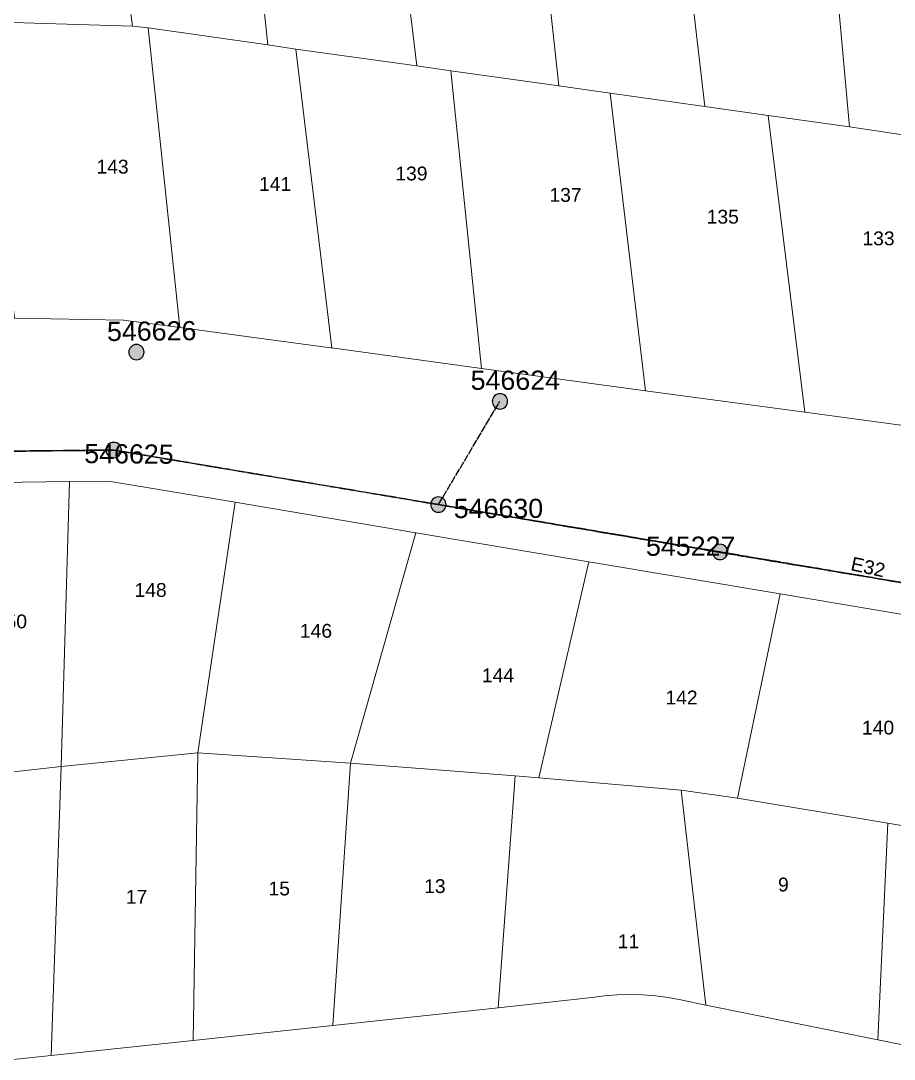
# Model space of a CAD drawing. Header units: metres. Extents: x 311460 to 313373, y 6261260 to 6263889.
# Drawn here: x 312212.9 to 312326.8, y 6262392.1 to 6262527.4 of the extents above; entities that cross this region are included whole.
import ezdxf
from ezdxf.enums import TextEntityAlignment as Align

# ---------------------------------------------------------------- set-up
doc = ezdxf.new("R2010")
doc.units = ezdxf.units.M
doc.linetypes.add('Cable Exist OH', pattern=[1, 1, 0])
doc.layers.get('0').update_dxf_attribs({"color": 6})
doc.layers.add('Cadastre Land Parcels_SP_EXT', color=9, linetype='Continuous', lineweight=5)
doc.layers.add('Cadastre Roads_SP_EXT', color=9, linetype='Continuous', lineweight=5)
for name, color, linetype in [('Mains_HV_EXT', 7, 'Continuous'), ('Mains_LV_EXT', 7, 'Continuous'), ('Mains_SL_EXT', 7, 'Continuous'), ('SupportsOH_SP_TR_HV_LV_SL_EXT', 7, 'Continuous')]:
    doc.layers.add(name, color=color, linetype=linetype)
doc.layers.get('0').freeze()
doc.styles.add('POLE_LABEL', font='arial.ttf')
doc.styles.get("Standard").update_dxf_attribs({"font": 'arial.ttf'})

# ---------------------------------------------------------------- blocks, each defined once
blk = doc.blocks.new('POLE_EXT')
blk.add_hatch(color=256).paths.add_polyline_path([(-1, 0, 1), (1, 0, 1)])
blk.add_lwpolyline([(-1, 0, 1), (1, 0, 1)], format="xyb", close=True)
for tag, height, flags, p in [('pNumber', 2.5, 8, (-17.84, 2.07)), ('OWNED_BY', 0.2, 9, (1.35, -0.4)), ('SPECIAL_USE', 0.2, 9, (1.35, -0.8)), ('STATE', 0.2, 9, (1.35, -1)), ('cLV', 0.2, 9, (1.35, -1.4)), ('PARENT', 0.2, 9, (1.35, -0.6)), ('USAGE', 0.2, 9, (1.35, -1.2)), ('hDepth', 0.2, 9, (1.35, -1.6)), ('hDia', 0.2, 9, (1.35, -1.8)), ('cHV', 0.2, 9, (1.35, -2)), ('LBRACKET', 0.2, 9, (1.35, -2.2)), ('LExisting', 0.2, 9, (1.35, -2.4)), ('LANTNUMBER', 0.2, 9, (1.35, -2.6)), ('LOther', 0.2, 9, (1.35, -2.8)), ('cLinedev', 0.2, 9, (1.35, -3.4)), ('pExisting', 0.2, 9, (1.35, -3.8)), ('LRemove', 0.2, 9, (1.35, -3)), ('LEGEND', 0.2, 9, (1.35, -3.2)), ('LOCATION', 0.2, 9, (1.35, -3.6)), ('PFNUMBER', 0.2, 9, (1.35, -4)), ('pFooting', 0.2, 9, (1.35, -4.4)), ('pNew', 0.2, 9, (1.35, -4.6)), ('pRelocate', 0.2, 9, (1.35, -5)), ('pRemove', 0.2, 9, (1.35, -5.2)), ('pReplace', 0.2, 9, (1.35, -5.4)), ('NEWPFNUMBER', 0.2, 9, (1.35, -4.2)), ('pStay', 0.2, 9, (1.35, -5.6)), ('pType', 0.2, 9, (1.35, -5.8)), ('cspan', 0.2, 9, (1.35, -6)), ('STREETNAME', 0.2, 9, (1.35, -6.2)), ('SUBURB', 0.2, 9, (1.35, -6.4)), ('NOTES', 0.2, 9, (1.35, -6.6)), ('MAINTAINED_BY', 0.2, 9, (1.36, -6.81)), ('OPERATED_BY', 0.2, 9, (1.36, -7.01))]:
    blk.add_attdef(tag, text='', height=height, dxfattribs=dict(flags=flags)).set_placement(p, align=Align.MIDDLE_LEFT)
at = {"style": 'POLE_LABEL'}
for tag, height, flags, p in [('ASSET_NUM', 2.5, 8, (2, 2)), ('STRUCTURE_PLANT_NUMBER', 0.2, 9, (1.35, 0.03)), ('STREET_CODE', 0.2, 9, (1.35, -0.2))]:
    blk.add_attdef(tag, text='', height=height, dxfattribs=dict(at, flags=flags)).set_placement(p, align=Align.MIDDLE_LEFT)
at = {"flags": 1}
blk.add_attdef('Z', (1.35, -7.33), '', height=0.2, dxfattribs=at)

msp = doc.modelspace()

# ---------------------------------------------------------------- linework, layer by layer
at = {"layer": 'Cadastre Land Parcels_SP_EXT', "linetype": 'Continuous'}
for points in [[(312222.38, 6262565.07), (312202.62, 6262567.78), (312205.93, 6262540.58), (312207.56, 6262527.25), (312227.49, 6262526.66), (312222.38, 6262565.07)], [(312241.07, 6262562.51), (312222.38, 6262565.07), (312227.49, 6262526.66), (312229.5, 6262526.42), (312245.12, 6262524.2), (312241.07, 6262562.51)], [(312259.87, 6262559.96), (312241.07, 6262562.51), (312245.12, 6262524.2), (312248.77, 6262523.66), (312264.52, 6262521.48), (312259.87, 6262559.96)], [(312278.87, 6262557.34), (312259.87, 6262559.96), (312264.52, 6262521.48), (312268.97, 6262520.83), (312283.05, 6262518.87), (312278.87, 6262557.34)], [(312297.61, 6262554.76), (312278.87, 6262557.34), (312283.05, 6262518.87), (312289.73, 6262517.92), (312302.07, 6262516.2), (312297.61, 6262554.76)], [(312317.45, 6262552.07), (312297.61, 6262554.76), (312302.07, 6262516.2), (312310.33, 6262515.02), (312320.93, 6262513.54), (312317.45, 6262552.07)], [(312332.33, 6262543.18), (312331.36, 6262543.64), (312330.43, 6262544.16), (312329.54, 6262544.76), (312328.71, 6262545.42), (312327.93, 6262546.15), (312327.22, 6262546.94), (312326.31, 6262547.79), (312325.35, 6262548.58), (312324.33, 6262549.3), (312323.27, 6262549.95), (312322.17, 6262550.53), (312321.03, 6262551.03), (312319.86, 6262551.45), (312318.66, 6262551.8), (312317.45, 6262552.07), (312320.93, 6262513.54), (312331.03, 6262512.03), (312347.54, 6262507.42), (312332.33, 6262543.18)], [(312227.49, 6262526.66), (312207.56, 6262527.25), (312212.1, 6262488.63), (312226.31, 6262488.36), (312233.64, 6262487.4), (312229.5, 6262526.42), (312227.49, 6262526.66)], [(312248.77, 6262523.66), (312245.12, 6262524.2), (312229.5, 6262526.42), (312233.64, 6262487.4), (312253.29, 6262484.77), (312253.44, 6262484.75), (312248.77, 6262523.66)], [(312264.52, 6262521.48), (312248.77, 6262523.66), (312253.44, 6262484.75), (312272.96, 6262482.06), (312268.97, 6262520.83), (312264.52, 6262521.48)], [(312283.05, 6262518.87), (312268.97, 6262520.83), (312272.96, 6262482.06), (312294.35, 6262479.17), (312289.73, 6262517.92), (312283.05, 6262518.87)], [(312310.33, 6262515.02), (312302.07, 6262516.2), (312289.73, 6262517.92), (312294.35, 6262479.17), (312315.09, 6262476.37), (312310.33, 6262515.02)], [(312331.03, 6262512.03), (312320.93, 6262513.54), (312310.33, 6262515.02), (312315.09, 6262476.37), (312335.67, 6262473.59), (312331.03, 6262512.03)], [(312219.25, 6262467.32), (312200.74, 6262467.09), (312199.96, 6262428.19), (312218.16, 6262430.23), (312219.25, 6262467.32)], [(312240.87, 6262464.63), (312224.36, 6262467.4), (312219.25, 6262467.32), (312218.16, 6262430.23), (312235.99, 6262431.99), (312240.87, 6262464.63)], [(312264.42, 6262460.67), (312240.87, 6262464.63), (312235.99, 6262431.99), (312255.87, 6262430.66), (312264.42, 6262460.67)], [(312286.97, 6262456.88), (312264.42, 6262460.67), (312255.87, 6262430.66), (312277.33, 6262428.99), (312280.45, 6262428.74), (312286.97, 6262456.88)], [(312311.9, 6262452.7), (312286.97, 6262456.88), (312280.45, 6262428.74), (312298.98, 6262427.11), (312306.34, 6262426.07), (312311.9, 6262452.7)], [(312336.15, 6262448.62), (312311.9, 6262452.7), (312306.34, 6262426.07), (312325.91, 6262422.81), (312332.45, 6262421.72), (312336.15, 6262448.62)], [(312235.37, 6262394.54), (312235.99, 6262431.99), (312218.16, 6262430.23), (312216.89, 6262392.57), (312235.37, 6262394.54)], [(312255.87, 6262430.66), (312235.99, 6262431.99), (312235.37, 6262394.54), (312253.57, 6262396.49), (312255.87, 6262430.66)], [(312216.89, 6262392.57), (312218.16, 6262430.23), (312199.96, 6262428.19), (312199.2, 6262390.68), (312216.89, 6262392.57)], [(312275.14, 6262398.79), (312277.33, 6262428.99), (312255.87, 6262430.66), (312253.57, 6262396.49), (312275.14, 6262398.79)], [(312280.45, 6262428.74), (312277.33, 6262428.99), (312275.14, 6262398.79), (312287.35, 6262400.12), (312288.99, 6262400.34), (312290.65, 6262400.47), (312292.31, 6262400.51), (312293.98, 6262400.46), (312295.63, 6262400.33), (312297.28, 6262400.11), (312298.92, 6262399.81), (312302.22, 6262399.14), (312298.98, 6262427.11), (312280.45, 6262428.74)], [(312306.34, 6262426.07), (312298.98, 6262427.11), (312302.22, 6262399.14), (312324.62, 6262394.59), (312325.91, 6262422.81), (312306.34, 6262426.07)], [(312332.45, 6262421.72), (312325.91, 6262422.81), (312324.62, 6262394.59), (312349.5, 6262389.55), (312351.02, 6262417.24), (312332.45, 6262421.72)]]:
    msp.add_lwpolyline(points, close=True, dxfattribs=at)
at = {"layer": 'Cadastre Roads_SP_EXT', "linetype": 'Continuous'}
msp.add_lwpolyline([(312349.5, 6262389.55), (312324.62, 6262394.59), (312302.22, 6262399.14), (312302.22, 6262399.14), (312298.92, 6262399.81), (312297.28, 6262400.11), (312295.63, 6262400.33), (312293.98, 6262400.46), (312292.31, 6262400.51), (312290.65, 6262400.47), (312288.99, 6262400.34), (312287.35, 6262400.12), (312275.14, 6262398.79), (312253.57, 6262396.49), (312235.37, 6262394.54), (312216.89, 6262392.57), (312199.2, 6262390.68)], dxfattribs=at)
at = {"layer": 'Mains_HV_EXT', "linetype": 'Cable Exist OH'}
msp.add_lwpolyline([(312409.4, 6262435.04), (312370.34, 6262444.78), (312336.94, 6262452.63), (312304.05, 6262458.16), (312267.34, 6262464.33), (312225.02, 6262471.44), (312182.88, 6262470.96), (312147.37, 6262472.97), (312070.07, 6262483.23), (311993.49, 6262490.54)], dxfattribs=at)
at = {"layer": 'Mains_LV_EXT', "linetype": 'Cable Exist OH'}
for points in [[(312182.88, 6262470.96), (312225.02, 6262471.44)], [(312225.02, 6262471.44), (312267.29, 6262464.34)], [(312267.29, 6262464.34), (312304.05, 6262458.16)], [(312304.05, 6262458.16), (312336.94, 6262452.63)]]:
    msp.add_lwpolyline(points, dxfattribs=at)
at = {"layer": 'Mains_SL_EXT', "linetype": 'Cable Exist OH'}
for points in [[(312267.34, 6262464.33), (312275.37, 6262477.78)], [(312182.88, 6262470.96), (312225.02, 6262471.44)], [(312225.02, 6262471.44), (312267.34, 6262464.33)], [(312267.34, 6262464.33), (312304.05, 6262458.11)], [(312304.05, 6262458.11), (312336.94, 6262452.63)]]:
    msp.add_lwpolyline(points, dxfattribs=at)

# ---------------------------------------------------------------- block references
at = {"layer": 'SupportsOH_SP_TR_HV_LV_SL_EXT'}
ref = msp.add_blockref('POLE_EXT', (312227.99, 6262484.19), dxfattribs=at)
ref.add_attrib('ASSET_NUM', '546626', dxfattribs={"layer": '0', "height": 2.5, "rotation": 0.5547, "style": 'POLE_LABEL'}).set_placement((312229.99, 6262484.94), align=Align.BOTTOM_CENTER)
ref = msp.add_blockref('POLE_EXT', (312275.37, 6262477.78), dxfattribs=at)
ref.add_attrib('ASSET_NUM', '546624', dxfattribs={"layer": '0', "height": 2.5, "style": 'POLE_LABEL'}).set_placement((312277.37, 6262478.53), align=Align.BOTTOM_CENTER)
ref = msp.add_blockref('POLE_EXT', (312225.02, 6262471.44), dxfattribs=at)
ref.add_attrib('ASSET_NUM', '546625', dxfattribs={"layer": '0', "height": 2.5, "rotation": 359.5488, "style": 'POLE_LABEL'}).set_placement((312227.02, 6262472.19), align=Align.TOP_CENTER)
ref = msp.add_blockref('POLE_EXT', (312267.34, 6262464.33), dxfattribs=at)
ref.add_attrib('ASSET_NUM', '546630', dxfattribs={"layer": '0', "height": 2.5, "rotation": 0.0665, "style": 'POLE_LABEL'}).set_placement((312269.34, 6262465.08), align=Align.TOP_LEFT)
ref = msp.add_blockref('POLE_EXT', (312304.05, 6262458.16), dxfattribs=at)
ref.add_attrib('ASSET_NUM', '545227', dxfattribs={"layer": '0', "height": 2.5, "style": 'POLE_LABEL'}).set_placement((312306.05, 6262458.91), align=Align.MIDDLE_RIGHT)

# ---------------------------------------------------------------- texts
at = {"layer": 'Cadastre Land Parcels_SP_EXT'}
for s, p in [('143', (312222.77, 6262507.45)), ('139', (312261.73, 6262506.56)), ('141', (312243.96, 6262505.2)), ('137', (312281.81, 6262503.77)), ('135', (312302.31, 6262500.93)), ('133', (312322.61, 6262498.11)), ('148', (312227.73, 6262452.31)), ('150', (312209.53, 6262448.21)), ('146', (312249.29, 6262446.99)), ('144', (312273.01, 6262441.19)), ('142', (312296.93, 6262438.3)), ('140', (312322.55, 6262434.38)), ('15', (312245.2, 6262413.42)), ('13', (312265.48, 6262413.73)), ('9', (312311.61, 6262413.94)), ('17', (312226.6, 6262412.33)), ('11', (312290.71, 6262406.53))]:
    msp.add_text(s, height=1.8, dxfattribs=at).set_placement(p)
at = {"layer": 'Mains_LV_EXT'}
msp.add_text('E32', height=1.8, rotation=347.6572, dxfattribs=at).set_placement((312320.97, 6262455.8))

doc.saveas('drawing.dxf')
